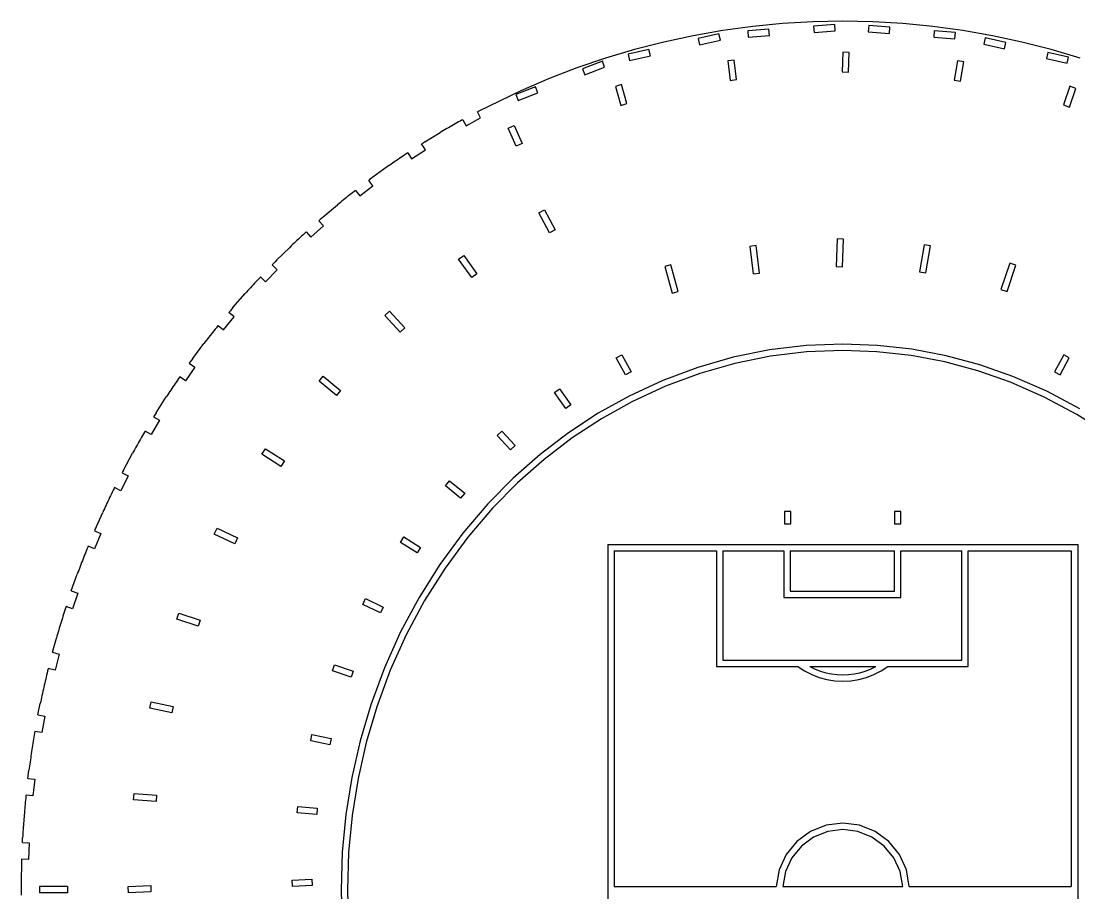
# Model space of a CAD drawing. Extents: x -27280 to 27280, y -16671 to 16671.
# Drawn here: x -27195 to -21211, y -11780 to -6853 of the extents above; entities that cross this region are included whole.
import ezdxf

# ---------------------------------------------------------------- set-up
doc = ezdxf.new("R2010")
doc.units = 0
doc.header["$MEASUREMENT"] = 0
doc.layers.get('0').update_dxf_attribs({"linetype": 'CONTINUOUS'})

msp = doc.modelspace()

# ---------------------------------------------------------------- linework, layer by layer
for p, q in [((-22886.9, -6865.7), (-23056.4, -6882.1)), ((-22716.9, -6855.8), (-22886.9, -6865.7)), ((-22546.7, -6852.5), (-22716.9, -6855.8)), ((-22592.1, -6871.5), (-22711.8, -6880.1)), ((-22711.8, -6880.1), (-22709.2, -6916)), ((-22589.5, -6907.4), (-22592.1, -6871.5)), ((-22376.6, -6855.8), (-22546.7, -6852.5)), ((-22400.1, -6877.4), (-22402.9, -6913.3)), ((-22280.5, -6886.8), (-22400.1, -6877.4)), ((-22206.6, -6865.7), (-22376.6, -6855.8)), ((-22037.1, -6882.1), (-22206.6, -6865.7)), ((-23393.1, -6934.6), (-23559.9, -6970.6)), ((-23225.2, -6905.1), (-23393.1, -6934.6)), ((-23247.2, -6924.7), (-23364.4, -6950.9)), ((-23239.4, -6959.8), (-23247.2, -6924.7)), ((-23056.4, -6882.1), (-23225.2, -6905.1)), ((-22964.6, -6898.1), (-23084.3, -6906.6)), ((-23084.3, -6906.6), (-23081.8, -6942.5)), ((-23081.8, -6942.5), (-22962.1, -6934)), ((-22962.1, -6934), (-22964.6, -6898.1)), ((-22709.2, -6916), (-22589.5, -6907.4)), ((-22402.9, -6913.3), (-22283.3, -6922.7)), ((-22283.3, -6922.7), (-22280.5, -6886.8)), ((-21868.3, -6905.1), (-22037.1, -6882.1)), ((-22029.6, -6906.5), (-22032.4, -6942.4)), ((-21910, -6915.9), (-22029.6, -6906.5)), ((-21912.8, -6951.8), (-21910, -6915.9)), ((-21700.4, -6934.6), (-21868.3, -6905.1)), ((-21533.6, -6970.6), (-21700.4, -6934.6)), ((-23559.9, -6970.6), (-23725.3, -7013)), ((-23364.4, -6950.9), (-23356.5, -6986)), ((-23356.5, -6986), (-23239.4, -6959.8)), ((-22032.4, -6942.4), (-21912.8, -6951.8)), ((-21740.8, -6946.9), (-21748.9, -6982)), ((-21748.9, -6982), (-21632, -7009)), ((-21623.9, -6973.9), (-21740.8, -6946.9)), ((-21632, -7009), (-21623.9, -6973.9)), ((-21368.2, -7013), (-21533.6, -6970.6)), ((-23725.3, -7013), (-23889.1, -7061.7)), ((-23643.2, -7013.2), (-23760.4, -7039.4)), ((-23760.4, -7039.4), (-23752.5, -7074.5)), ((-23752.5, -7074.5), (-23635.4, -7048.3)), ((-23635.4, -7048.3), (-23643.2, -7013.2)), ((-22547.1, -7027.8), (-22550.5, -7139.1)), ((-22511.1, -7028.9), (-22547.1, -7027.8)), ((-22514.5, -7140.2), (-22511.1, -7028.9)), ((-21386.1, -7028.8), (-21394.2, -7063.9)), ((-21269.2, -7055.8), (-21386.1, -7028.8)), ((-21204.4, -7061.7), (-21368.2, -7013)), ((-21277.3, -7090.8), (-21269.2, -7055.8)), ((-24051.1, -7116.8), (-24211.2, -7178.1)), ((-23889.1, -7061.7), (-24051.1, -7116.8)), ((-23906.9, -7079.1), (-24018.9, -7122.2)), ((-24006, -7155.8), (-23894, -7112.7)), ((-23894, -7112.7), (-23906.9, -7079.1)), ((-23161.4, -7072.3), (-23197.1, -7076.5)), ((-23197.1, -7076.5), (-23183.9, -7187.1)), ((-23148.2, -7182.8), (-23161.4, -7072.3)), ((-21897.3, -7076.5), (-21917.2, -7186.1)), ((-21861.9, -7082.9), (-21897.3, -7076.5)), ((-21881.7, -7192.5), (-21861.9, -7082.9)), ((-21394.2, -7063.9), (-21277.3, -7090.8)), ((-24211.2, -7178.1), (-24368.9, -7245.5)), ((-24018.9, -7122.2), (-24006, -7155.8)), ((-22550.5, -7139.1), (-22514.5, -7140.2)), ((-24284.5, -7224.5), (-24396.5, -7267.6)), ((-24271.5, -7258.1), (-24284.5, -7224.5)), ((-23797.7, -7211.4), (-23832.4, -7220.9)), ((-23832.4, -7220.9), (-23803, -7328.3)), ((-23768.3, -7318.8), (-23797.7, -7211.4)), ((-23183.9, -7187.1), (-23148.2, -7182.8)), ((-21917.2, -7186.1), (-21881.7, -7192.5)), ((-21262, -7220.7), (-21297.8, -7326.1)), ((-21263.8, -7337.7), (-21227.9, -7232.3)), ((-21227.9, -7232.3), (-21262, -7220.7)), ((-24368.9, -7245.5), (-24605.2, -7360.3)), ((-24396.5, -7267.6), (-24383.5, -7301.2)), ((-24383.5, -7301.2), (-24271.5, -7258.1)), ((-23803, -7328.3), (-23768.3, -7318.8)), ((-21297.8, -7326.1), (-21263.8, -7337.7)), ((-24710.6, -7417), (-24720.2, -7422.3)), ((-24701.1, -7411.8), (-24710.6, -7417)), ((-24696.8, -7409.4), (-24701.1, -7411.8)), ((-24696.8, -7409.4), (-24678.1, -7444.1)), ((-24678.1, -7444.1), (-24595.4, -7399.3)), ((-24605.2, -7360.3), (-24614, -7364.9)), ((-24595.4, -7399.3), (-24614, -7364.9)), ((-24814.6, -7476.6), (-24824, -7482.2)), ((-24805.3, -7471.1), (-24814.6, -7476.6)), ((-24795.8, -7465.6), (-24805.3, -7471.1)), ((-24786.4, -7460.1), (-24795.8, -7465.6)), ((-24777, -7454.6), (-24786.4, -7460.1)), ((-24767.6, -7449.2), (-24777, -7454.6)), ((-24758.1, -7443.8), (-24767.6, -7449.2)), ((-24748.6, -7438.4), (-24758.1, -7443.8)), ((-24739.2, -7433), (-24748.6, -7438.4)), ((-24729.7, -7427.7), (-24739.2, -7433)), ((-24720.2, -7422.3), (-24729.7, -7427.7)), ((-24439, -7457), (-24406, -7442.5)), ((-24394.2, -7558.9), (-24439, -7457)), ((-24406, -7442.5), (-24361.2, -7544.4)), ((-24911.5, -7535.4), (-24920.8, -7541.2)), ((-24911.5, -7535.4), (-24824, -7482.2)), ((-25008, -7597.4), (-25012.9, -7600.6)), ((-25008, -7597.4), (-24986.5, -7630.4)), ((-24986.5, -7630.4), (-24907.7, -7579.2)), ((-24920.8, -7541.2), (-24929, -7546.4)), ((-24907.7, -7579.2), (-24929, -7546.4)), ((-24361.2, -7544.4), (-24394.2, -7558.9)), ((-25094.7, -7656), (-25103.7, -7662.2)), ((-25085.7, -7649.7), (-25094.7, -7656)), ((-25076.6, -7643.5), (-25085.7, -7649.7)), ((-25067.6, -7637.3), (-25076.6, -7643.5)), ((-25058.5, -7631.1), (-25067.6, -7637.3)), ((-25049.4, -7625), (-25058.5, -7631.1)), ((-25040.3, -7618.9), (-25049.4, -7625)), ((-25031.2, -7612.8), (-25040.3, -7618.9)), ((-25022, -7606.7), (-25031.2, -7612.8)), ((-25012.9, -7600.6), (-25022, -7606.7)), ((-25121.7, -7674.8), (-25205.4, -7735.1)), ((-25112.7, -7668.5), (-25121.7, -7674.8)), ((-25103.7, -7662.2), (-25112.7, -7668.5)), ((-25223.2, -7748.2), (-25228.6, -7752.2)), ((-25204.8, -7783.3), (-25228.6, -7752.2)), ((-25214.3, -7741.6), (-25223.2, -7748.2)), ((-25205.4, -7735.1), (-25214.3, -7741.6)), ((-25337.1, -7835.7), (-25345.7, -7842.6)), ((-25328.4, -7828.8), (-25337.1, -7835.7)), ((-25319.7, -7822), (-25328.4, -7828.8)), ((-25311, -7815.2), (-25319.7, -7822)), ((-25303.4, -7809.2), (-25311, -7815.2)), ((-25303.4, -7809.2), (-25279.4, -7840.5)), ((-25279.4, -7840.5), (-25204.8, -7783.3)), ((-25485.4, -7958.3), (-25405.9, -7891.3)), ((-25397.4, -7884.3), (-25405.9, -7891.3)), ((-25388.8, -7877.3), (-25397.4, -7884.3)), ((-25380.2, -7870.3), (-25388.8, -7877.3)), ((-25371.6, -7863.3), (-25380.2, -7870.3)), ((-25363, -7856.4), (-25371.6, -7863.3)), ((-25354.4, -7849.5), (-25363, -7856.4)), ((-25345.7, -7842.6), (-25354.4, -7849.5)), ((-24265.8, -7935.6), (-24234, -7918.6)), ((-24205.7, -8048), (-24265.8, -7935.6)), ((-24234, -7918.6), (-24174, -8031.1)), ((-25555, -8072.7), (-25485.1, -8009.9)), ((-25510.6, -7980.2), (-25511.3, -7980.8)), ((-25485.1, -8009.9), (-25511.3, -7980.8)), ((-25502.2, -7972.9), (-25510.6, -7980.2)), ((-25493.8, -7965.6), (-25502.2, -7972.9)), ((-25485.4, -7958.3), (-25493.8, -7965.6)), ((-25610, -8069.6), (-25618.2, -8077.2)), ((-25601.8, -8062.1), (-25610, -8069.6)), ((-25593.6, -8054.5), (-25601.8, -8062.1)), ((-25585.4, -8047), (-25593.6, -8054.5)), ((-25581.4, -8043.4), (-25585.4, -8047)), ((-25581.4, -8043.4), (-25555, -8072.7)), ((-24174, -8031.1), (-24205.7, -8048)), ((-25749.6, -8204.3), (-25674.9, -8130.9)), ((-25666.8, -8123.1), (-25674.9, -8130.9)), ((-25658.8, -8115.4), (-25666.8, -8123.1)), ((-25650.7, -8107.7), (-25658.8, -8115.4)), ((-25642.6, -8100.1), (-25650.7, -8107.7)), ((-25634.4, -8092.4), (-25642.6, -8100.1)), ((-25626.3, -8084.8), (-25634.4, -8092.4)), ((-25618.2, -8077.2), (-25626.3, -8084.8)), ((-23036, -8121.2), (-23071.8, -8125.5)), ((-23071.8, -8125.5), (-23053.2, -8280.4)), ((-23017.5, -8276.1), (-23036, -8121.2)), ((-22579.3, -8083.7), (-22584, -8239.7)), ((-22543.3, -8084.8), (-22579.3, -8083.7)), ((-22548.1, -8240.8), (-22543.3, -8084.8)), ((-22085.6, -8116), (-22113.4, -8269.5)), ((-22050.1, -8122.4), (-22085.6, -8116)), ((-22077.9, -8275.9), (-22050.1, -8122.4)), ((-24720.2, -8197.5), (-24691, -8176.5)), ((-24691, -8176.5), (-24616.6, -8280)), ((-25773.3, -8228.3), (-25775.5, -8230.5)), ((-25747.2, -8257.5), (-25775.5, -8230.5)), ((-25765.4, -8220.3), (-25773.3, -8228.3)), ((-25757.6, -8212.3), (-25765.4, -8220.3)), ((-25749.6, -8204.3), (-25757.6, -8212.3)), ((-24645.9, -8301), (-24720.2, -8197.5)), ((-23518.6, -8230.3), (-23553.3, -8239.8)), ((-23553.3, -8239.8), (-23512.1, -8390.3)), ((-23477.4, -8380.8), (-23518.6, -8230.3)), ((-22584, -8239.7), (-22548.1, -8240.8)), ((-21601.8, -8221), (-21652, -8368.7)), ((-21617.9, -8380.3), (-21567.7, -8232.6)), ((-21567.7, -8232.6), (-21601.8, -8221)), ((-25851, -8309.3), (-25858.7, -8317.5)), ((-25843.3, -8301.1), (-25851, -8309.3)), ((-25840.6, -8298.2), (-25843.3, -8301.1)), ((-25840.6, -8298.2), (-25812.1, -8325.5)), ((-25812.1, -8325.5), (-25747.2, -8257.5)), ((-24616.6, -8280), (-24645.9, -8301)), ((-23053.2, -8280.4), (-23017.5, -8276.1)), ((-22113.4, -8269.5), (-22077.9, -8275.9)), ((-25911.9, -8375.6), (-25919.4, -8383.9)), ((-25904.4, -8367.2), (-25911.9, -8375.6)), ((-25896.8, -8358.9), (-25904.4, -8367.2)), ((-25889.2, -8350.6), (-25896.8, -8358.9)), ((-25881.6, -8342.3), (-25889.2, -8350.6)), ((-25874, -8334), (-25881.6, -8342.3)), ((-25866.4, -8325.8), (-25874, -8334)), ((-25858.7, -8317.5), (-25866.4, -8325.8)), ((-21652, -8368.7), (-21617.9, -8380.3)), ((-25996.5, -8471.9), (-25926.9, -8392.3)), ((-25919.4, -8383.9), (-25926.9, -8392.3)), ((-23512.1, -8390.3), (-23477.4, -8380.8)), ((-26011.1, -8489.1), (-26018.4, -8497.8)), ((-26003.8, -8480.5), (-26011.1, -8489.1)), ((-25996.5, -8471.9), (-26003.8, -8480.5)), ((-25136.9, -8516.5), (-25110.6, -8491.9)), ((-25110.6, -8491.9), (-25023.5, -8585)), ((-26049.3, -8597), (-25989.6, -8524.3)), ((-26018.4, -8497.8), (-26019.9, -8499.5)), ((-25989.6, -8524.3), (-26019.9, -8499.5)), ((-25049.8, -8609.6), (-25136.9, -8516.5)), ((-26111.6, -8611.8), (-26118.6, -8620.7)), ((-26104.6, -8602.9), (-26111.6, -8611.8)), ((-26097.5, -8594), (-26104.6, -8602.9)), ((-26090.4, -8585.2), (-26097.5, -8594)), ((-26083.3, -8576.4), (-26090.4, -8585.2)), ((-26079.8, -8572), (-26083.3, -8576.4)), ((-26079.8, -8572), (-26049.3, -8597)), ((-25023.5, -8585), (-25049.8, -8609.6)), ((-26224.2, -8759.7), (-26160.4, -8674.4)), ((-26153.5, -8665.4), (-26160.4, -8674.4)), ((-26146.5, -8656.4), (-26153.5, -8665.4)), ((-26139.6, -8647.5), (-26146.5, -8656.4)), ((-26132.6, -8638.5), (-26139.6, -8647.5)), ((-26125.6, -8629.6), (-26132.6, -8638.5)), ((-26118.6, -8620.7), (-26125.6, -8629.6)), ((-22961.6, -8710.8), (-23166.2, -8752)), ((-22754.7, -8685.9), (-22961.6, -8710.8)), ((-22751.9, -8721.8), (-22955.9, -8746.3)), ((-22546.7, -8677.6), (-22754.7, -8685.9)), ((-22546.7, -8713.6), (-22751.9, -8721.8)), ((-22350.6, -8685), (-22546.7, -8677.6)), ((-22353.3, -8720.9), (-22546.7, -8713.6)), ((-22160.8, -8742.7), (-22353.3, -8720.9)), ((-22155.4, -8707.1), (-22350.6, -8685)), ((-21962.1, -8743.8), (-22155.4, -8707.1)), ((-26237.7, -8778.2), (-26243.4, -8786.2)), ((-26243.4, -8786.2), (-26211.4, -8808.7)), ((-26231, -8768.9), (-26237.7, -8778.2)), ((-26224.2, -8759.7), (-26231, -8768.9)), ((-23827.9, -8754.8), (-23796.1, -8737.8)), ((-23775.7, -8852.4), (-23827.9, -8754.8)), ((-23796.1, -8737.8), (-23744, -8835.4)), ((-23166.2, -8752), (-23367.5, -8809.4)), ((-23157.7, -8787), (-23356.3, -8843.6)), ((-22955.9, -8746.3), (-23157.7, -8787)), ((-21970.2, -8778.9), (-22160.8, -8742.7)), ((-21782.3, -8829.3), (-21970.2, -8778.9)), ((-21771.6, -8794.9), (-21962.1, -8743.8)), ((-21584.8, -8860.2), (-21771.6, -8794.9)), ((-21297.3, -8737.8), (-21349.5, -8835.4)), ((-21317.7, -8852.4), (-21265.6, -8754.8)), ((-21265.6, -8754.8), (-21297.3, -8737.8)), ((-26211.4, -8808.7), (-26265.4, -8885.6)), ((-23744, -8835.4), (-23775.7, -8852.4)), ((-23367.5, -8809.4), (-23564.4, -8882.7)), ((-23356.3, -8843.6), (-23550.5, -8915.9)), ((-21598, -8893.7), (-21782.3, -8829.3)), ((-21349.5, -8835.4), (-21317.7, -8852.4)), ((-26329.3, -8909.1), (-26335.7, -8918.6)), ((-26322.9, -8899.7), (-26329.3, -8909.1)), ((-26316.5, -8890.2), (-26322.9, -8899.7)), ((-26310.1, -8880.8), (-26316.5, -8890.2)), ((-26303.6, -8871.4), (-26310.1, -8880.8)), ((-26297.7, -8862.9), (-26303.6, -8871.4)), ((-26265.4, -8885.6), (-26297.7, -8862.9)), ((-25509.4, -8886.5), (-25486.5, -8858.7)), ((-25411.2, -8967.7), (-25509.4, -8886.5)), ((-25486.5, -8858.7), (-25388.2, -8940)), ((-23564.4, -8882.7), (-23755.7, -8971.4)), ((-21407.5, -8976.9), (-21598, -8893.7)), ((-21391.8, -8944.5), (-21584.8, -8860.2)), ((-26367.4, -8966.2), (-26373.6, -8975.8)), ((-26361.1, -8956.7), (-26367.4, -8966.2)), ((-26354.8, -8947.1), (-26361.1, -8956.7)), ((-26348.5, -8937.6), (-26354.8, -8947.1)), ((-26342.1, -8928.1), (-26348.5, -8937.6)), ((-26335.7, -8918.6), (-26342.1, -8928.1)), ((-25388.2, -8940), (-25411.2, -8967.7)), ((-24178.5, -8952), (-24149.2, -8931)), ((-24113.9, -9041.9), (-24178.5, -8952)), ((-24149.2, -8931), (-24084.7, -9020.9)), ((-23755.7, -8971.4), (-23930.2, -9068.9)), ((-23550.5, -8915.9), (-23739.3, -9003.5)), ((-21205, -9044.1), (-21391.8, -8944.5)), ((-26431.4, -9066.4), (-26373.6, -8975.8)), ((-24084.7, -9020.9), (-24113.9, -9041.9)), ((-23739.3, -9003.5), (-23911.6, -9099.7)), ((-21223.1, -9075.2), (-21407.5, -8976.9)), ((-26443.5, -9086), (-26445.1, -9088.6)), ((-26445.1, -9088.6), (-26411.5, -9108.7)), ((-26437.4, -9076.2), (-26443.5, -9086)), ((-26431.4, -9066.4), (-26437.4, -9076.2)), ((-23930.2, -9068.9), (-24098.1, -9179.1)), ((-21045.8, -9187.8), (-21223.1, -9075.2)), ((-26411.5, -9108.7), (-26459.7, -9189.4)), ((-23911.6, -9099.7), (-24077.3, -9208.5)), ((-26514.2, -9204.6), (-26519.9, -9214.5)), ((-26508.4, -9194.6), (-26514.2, -9204.6)), ((-26502.6, -9184.6), (-26508.4, -9194.6)), ((-26496.8, -9174.7), (-26502.6, -9184.6)), ((-26493.6, -9169.2), (-26496.8, -9174.7)), ((-26459.7, -9189.4), (-26493.6, -9169.2)), ((-24502.2, -9194.7), (-24475.9, -9170.1)), ((-24426.6, -9275.5), (-24502.2, -9194.7)), ((-24475.9, -9170.1), (-24400.3, -9250.9)), ((-24098.1, -9179.1), (-24258.6, -9301.8)), ((-24077.3, -9208.5), (-24235.7, -9329.6)), ((-26548.3, -9264.6), (-26554, -9274.7)), ((-26542.7, -9254.6), (-26548.3, -9264.6)), ((-26537, -9244.6), (-26542.7, -9254.6)), ((-26531.4, -9234.5), (-26537, -9244.6)), ((-26525.7, -9224.5), (-26531.4, -9234.5)), ((-26519.9, -9214.5), (-26525.7, -9224.5)), ((-25832.5, -9300.6), (-25813.2, -9270.2)), ((-25813.2, -9270.2), (-25705.6, -9338.5)), ((-24400.3, -9250.9), (-24426.6, -9275.5)), ((-26616.3, -9390.3), (-26565.1, -9294.9)), ((-26559.5, -9284.8), (-26565.1, -9294.9)), ((-26554, -9274.7), (-26559.5, -9284.8)), ((-25724.9, -9368.9), (-25832.5, -9300.6)), ((-24258.6, -9301.8), (-24410.8, -9436.1)), ((-24235.7, -9329.6), (-24386.1, -9462.3)), ((-26616.3, -9390.3), (-26621.6, -9400.5)), ((-25705.6, -9338.5), (-25724.9, -9368.9)), ((-26589, -9422.7), (-26631.2, -9506.7)), ((-26621.6, -9400.5), (-26624, -9405.1)), ((-26624, -9405.1), (-26589, -9422.7)), ((-24793.6, -9478.5), (-24770.7, -9450.7)), ((-24770.7, -9450.7), (-24685.4, -9521.2)), ((-24410.8, -9436.1), (-24554.2, -9581.6)), ((-26673.8, -9504), (-26678.9, -9514.4)), ((-26668.7, -9493.6), (-26673.8, -9504)), ((-26666.4, -9489), (-26668.7, -9493.6)), ((-26631.2, -9506.7), (-26666.4, -9489)), ((-24708.4, -9549), (-24793.6, -9478.5)), ((-24386.1, -9462.3), (-24527.7, -9605.9)), ((-26704, -9566.7), (-26709, -9577.2)), ((-26699.1, -9556.2), (-26704, -9566.7)), ((-26694.1, -9545.7), (-26699.1, -9556.2)), ((-26689, -9535.3), (-26694.1, -9545.7)), ((-26684, -9524.8), (-26689, -9535.3)), ((-26678.9, -9514.4), (-26684, -9524.8)), ((-24685.4, -9521.2), (-24708.4, -9549)), ((-26777.6, -9729.5), (-26733.4, -9629.8)), ((-26728.6, -9619.3), (-26733.4, -9629.8)), ((-26723.7, -9608.7), (-26728.6, -9619.3)), ((-26718.8, -9598.2), (-26723.7, -9608.7)), ((-26713.9, -9587.7), (-26718.8, -9598.2)), ((-26709, -9577.2), (-26713.9, -9587.7)), ((-24554.2, -9581.6), (-24695.7, -9747.2)), ((-24527.7, -9605.9), (-24667.6, -9769.6)), ((-22875.9, -9624), (-22875.9, -9694.4)), ((-22839.9, -9624), (-22875.9, -9624)), ((-22839.9, -9694.4), (-22839.9, -9624)), ((-22217.6, -9624), (-22253.6, -9624)), ((-22253.6, -9624), (-22253.6, -9694.4)), ((-22217.6, -9694.4), (-22217.6, -9624)), ((-26777.6, -9729.5), (-26779.4, -9733.7)), ((-26779.4, -9733.7), (-26743.2, -9748.7)), ((-26743.2, -9748.7), (-26779.3, -9835.6)), ((-26101.9, -9751.8), (-26086.5, -9719.2)), ((-25986.7, -9806.3), (-26101.9, -9751.8)), ((-26086.5, -9719.2), (-25971.3, -9773.8)), ((-24695.7, -9747.2), (-24825.7, -9923.6)), ((-22875.9, -9694.4), (-22839.9, -9694.4)), ((-22253.6, -9694.4), (-22217.6, -9694.4)), ((-25971.3, -9773.8), (-25986.7, -9806.3)), ((-25048.3, -9798.4), (-25029, -9768)), ((-24954.9, -9857.7), (-25048.3, -9798.4)), ((-25029, -9768), (-24935.6, -9827.3)), ((-24667.6, -9769.6), (-24796, -9943.9)), ((-23875.5, -9811), (-21218, -9811)), ((-23875.5, -9811), (-23875.5, -13713)), ((-21218, -9811), (-21218, -13713)), ((-26835.4, -9869.6), (-26839.7, -9880.5)), ((-26831.1, -9858.8), (-26835.4, -9869.6)), ((-26826.8, -9848), (-26831.1, -9858.8)), ((-26822.5, -9837.1), (-26826.8, -9848)), ((-26818.1, -9826.3), (-26822.5, -9837.1)), ((-26815.7, -9820.4), (-26818.1, -9826.3)), ((-26779.3, -9835.6), (-26815.7, -9820.4)), ((-24935.6, -9827.3), (-24954.9, -9857.7)), ((-23839.5, -9847), (-23261.1, -9847)), ((-23839.5, -9847), (-23839.5, -11744)), ((-23261.1, -9847), (-23261.1, -10501.1)), ((-23225.1, -9847), (-23225.1, -10465.1)), ((-23225.1, -9847), (-22879.9, -9847)), ((-22879.9, -9847), (-22879.9, -10109.5)), ((-22843.9, -9847), (-22843.9, -10073.5)), ((-22843.9, -9847), (-22253.6, -9847)), ((-22253.6, -10073.5), (-22253.6, -9847)), ((-22217.6, -9847), (-21873.7, -9847)), ((-22217.6, -10109.5), (-22217.6, -9847)), ((-21873.7, -10465.1), (-21873.7, -9847)), ((-21837.7, -10501.1), (-21837.7, -9847)), ((-21837.7, -9847), (-21254, -9847)), ((-21254, -9847), (-21254, -11744)), ((-26856.6, -9924), (-26860.8, -9935)), ((-26852.4, -9913.1), (-26856.6, -9924)), ((-26848.2, -9902.3), (-26852.4, -9913.1)), ((-26844, -9891.4), (-26848.2, -9902.3)), ((-26839.7, -9880.5), (-26844, -9891.4)), ((-24825.7, -9923.6), (-24943.5, -10109.9)), ((-26910.8, -10072.7), (-26877.1, -9978.7)), ((-26873.1, -9967.8), (-26877.1, -9978.7)), ((-26869, -9956.8), (-26873.1, -9967.8)), ((-26864.9, -9945.9), (-26869, -9956.8)), ((-26860.8, -9935), (-26864.9, -9945.9)), ((-24796, -9943.9), (-24912.4, -10128)), ((-26910.8, -10072.7), (-26873.6, -10085.1)), ((-26873.6, -10085.1), (-26903.3, -10174.2)), ((-24943.5, -10109.9), (-25048.4, -10305)), ((-22879.9, -10109.5), (-22217.6, -10109.5)), ((-22843.9, -10073.5), (-22253.6, -10073.5)), ((-26943.8, -10171), (-26947.4, -10182.1)), ((-26940.8, -10161.8), (-26943.8, -10171)), ((-26903.3, -10174.2), (-26940.8, -10161.8)), ((-25262.3, -10149.2), (-25246.9, -10116.6)), ((-25162.3, -10196.5), (-25262.3, -10149.2)), ((-25246.9, -10116.6), (-25146.9, -10164)), ((-25146.9, -10164), (-25162.3, -10196.5)), ((-24912.4, -10128), (-25016.1, -10320.9)), ((-26961.5, -10226.9), (-26965, -10238.1)), ((-26958, -10215.7), (-26961.5, -10226.9)), ((-26954.5, -10204.5), (-26958, -10215.7)), ((-26950.9, -10193.3), (-26954.5, -10204.5)), ((-26947.4, -10182.1), (-26950.9, -10193.3)), ((-26314.2, -10232.7), (-26302.9, -10198.5)), ((-26302.9, -10198.5), (-26181.9, -10238.7)), ((-26978.7, -10283), (-26982, -10294.3)), ((-26975.3, -10271.8), (-26978.7, -10283)), ((-26971.9, -10260.6), (-26975.3, -10271.8)), ((-26968.5, -10249.3), (-26971.9, -10260.6)), ((-26965, -10238.1), (-26968.5, -10249.3)), ((-26193.2, -10272.9), (-26314.2, -10232.7)), ((-26181.9, -10238.7), (-26193.2, -10272.9)), ((-27017.6, -10420.1), (-26995.2, -10339.4)), ((-26991.9, -10328.1), (-26995.2, -10339.4)), ((-26988.7, -10316.8), (-26991.9, -10328.1)), ((-26985.4, -10305.6), (-26988.7, -10316.8)), ((-26982, -10294.3), (-26985.4, -10305.6)), ((-25048.4, -10305), (-25139.8, -10508)), ((-25016.1, -10320.9), (-25106.5, -10521.6)), ((-27017.6, -10420.1), (-26979.7, -10429.9)), ((-26979.7, -10429.9), (-27003, -10520.9)), ((-23225.1, -10465.1), (-21873.7, -10465.1)), ((-27044.8, -10525.6), (-27047.6, -10537)), ((-27042, -10514.2), (-27044.8, -10525.6)), ((-27041.2, -10511.1), (-27042, -10514.2)), ((-27003, -10520.9), (-27041.2, -10511.1)), ((-25432.6, -10525.3), (-25421.3, -10491.1)), ((-25327.6, -10560.1), (-25432.6, -10525.3)), ((-25421.3, -10491.1), (-25316.3, -10525.9)), ((-25316.3, -10525.9), (-25327.6, -10560.1)), ((-25139.8, -10508), (-25217.3, -10717.6)), ((-25106.5, -10521.6), (-25183.2, -10728.9)), ((-23261.1, -10501.1), (-22801.4, -10501.1)), ((-22801.4, -10501.1), (-22763.3, -10525.6)), ((-22763.3, -10525.6), (-22722.8, -10546)), ((-22733.1, -10501.1), (-22360.4, -10501.1)), ((-22733.1, -10501.1), (-22703.9, -10515)), ((-22703.9, -10515), (-22673.7, -10526.4)), ((-22673.7, -10526.4), (-22642.7, -10535.4)), ((-22450.8, -10535.4), (-22419.7, -10526.4)), ((-22419.7, -10526.4), (-22389.6, -10515)), ((-22389.6, -10515), (-22360.4, -10501.1)), ((-22370.6, -10546), (-22330.2, -10525.6)), ((-22330.2, -10525.6), (-22292.1, -10501.1)), ((-22292.1, -10501.1), (-21837.7, -10501.1)), ((-27058.6, -10582.9), (-27061.2, -10594.4)), ((-27055.9, -10571.4), (-27058.6, -10582.9)), ((-27053.1, -10560), (-27055.9, -10571.4)), ((-27050.4, -10548.5), (-27053.1, -10560)), ((-27047.6, -10537), (-27050.4, -10548.5)), ((-22722.8, -10546), (-22680.5, -10562.1)), ((-22680.5, -10562.1), (-22636.7, -10573.7)), ((-22642.7, -10535.4), (-22611.1, -10541.9)), ((-22636.7, -10573.7), (-22592, -10580.7)), ((-22611.1, -10541.9), (-22579, -10545.8)), ((-22592, -10580.7), (-22546.7, -10583.1)), ((-22579, -10545.8), (-22546.7, -10547.1)), ((-22546.7, -10547.1), (-22514.5, -10545.8)), ((-22546.7, -10583.1), (-22501.5, -10580.7)), ((-22514.5, -10545.8), (-22482.4, -10541.9)), ((-22501.5, -10580.7), (-22456.7, -10573.7)), ((-22482.4, -10541.9), (-22450.8, -10535.4)), ((-22456.7, -10573.7), (-22413, -10562.1)), ((-22413, -10562.1), (-22370.6, -10546)), ((-27071.7, -10640.4), (-27074.2, -10651.9)), ((-27069.1, -10628.9), (-27071.7, -10640.4)), ((-27066.5, -10617.4), (-27069.1, -10628.9)), ((-27063.9, -10605.9), (-27066.5, -10617.4)), ((-27061.2, -10594.4), (-27063.9, -10605.9)), ((-27099.6, -10774.3), (-27086.5, -10709.6)), ((-27084.1, -10698), (-27086.5, -10709.6)), ((-27081.7, -10686.5), (-27084.1, -10698)), ((-27079.2, -10675), (-27081.7, -10686.5)), ((-27076.7, -10663.4), (-27079.2, -10675)), ((-27074.2, -10651.9), (-27076.7, -10663.4)), ((-26467, -10735.9), (-26459.9, -10700.6)), ((-26459.9, -10700.6), (-26334.9, -10725.9)), ((-26342.1, -10761.2), (-26467, -10735.9)), ((-26334.9, -10725.9), (-26342.1, -10761.2)), ((-25217.3, -10717.6), (-25277.3, -10920.5)), ((-25183.2, -10728.9), (-25242.5, -10929.6)), ((-27099.6, -10774.3), (-27061, -10781.3)), ((-27061, -10781.3), (-27077.8, -10873.8)), ((-27120.3, -10888), (-27122.3, -10899.7)), ((-27118.3, -10876.4), (-27120.3, -10888)), ((-27116.7, -10866.7), (-27118.3, -10876.4)), ((-27077.8, -10873.8), (-27116.7, -10866.7)), ((-25556.7, -10920.5), (-25549.5, -10885.2)), ((-25549.5, -10885.2), (-25441.1, -10907.2)), ((-27130, -10946.4), (-27131.8, -10958.1)), ((-27128.1, -10934.7), (-27130, -10946.4)), ((-27126.2, -10923), (-27128.1, -10934.7)), ((-27124.3, -10911.3), (-27126.2, -10923)), ((-27122.3, -10899.7), (-27124.3, -10911.3)), ((-25448.3, -10942.5), (-25556.7, -10920.5)), ((-25441.1, -10907.2), (-25448.3, -10942.5)), ((-25277.3, -10920.5), (-25324.3, -11127.3)), ((-25242.5, -10929.6), (-25288.9, -11134.1)), ((-27139, -11004.8), (-27140.7, -11016.5)), ((-27137.2, -10993.1), (-27139, -11004.8)), ((-27135.5, -10981.4), (-27137.2, -10993.1)), ((-27133.7, -10969.7), (-27135.5, -10981.4)), ((-27131.8, -10958.1), (-27133.7, -10969.7)), ((-27147.3, -11063.4), (-27148.9, -11075.1)), ((-27145.7, -11051.7), (-27147.3, -11063.4)), ((-27144, -11040), (-27145.7, -11051.7)), ((-27142.4, -11028.3), (-27144, -11040)), ((-27140.7, -11016.5), (-27142.4, -11028.3)), ((-27156.3, -11133.4), (-27150.4, -11086.9)), ((-27148.9, -11075.1), (-27150.4, -11086.9)), ((-25324.3, -11127.3), (-25357.9, -11337.2)), ((-27156.3, -11133.4), (-27117.4, -11137.7)), ((-27117.4, -11137.7), (-27127.7, -11231.1)), ((-25288.9, -11134.1), (-25322.2, -11341.7)), ((-27168.7, -11244.2), (-27169.8, -11256)), ((-27167.5, -11232.4), (-27168.7, -11244.2)), ((-27166.9, -11226.8), (-27167.5, -11232.4)), ((-27127.7, -11231.1), (-27166.9, -11226.8)), ((-26558.5, -11253.8), (-26555.6, -11217.9)), ((-26555.6, -11217.9), (-26428.5, -11228.1)), ((-26428.5, -11228.1), (-26431.4, -11264)), ((-27174.2, -11303.2), (-27175.3, -11315)), ((-27173.2, -11291.4), (-27174.2, -11303.2)), ((-27172.1, -11279.6), (-27173.2, -11291.4)), ((-27171, -11267.8), (-27172.1, -11279.6)), ((-27169.8, -11256), (-27171, -11267.8)), ((-26431.4, -11264), (-26558.5, -11253.8)), ((-25632.6, -11328.2), (-25629.7, -11292.4)), ((-25629.7, -11292.4), (-25519.4, -11301.2)), ((-25519.4, -11301.2), (-25522.3, -11337.1)), ((-27179.2, -11362.3), (-27180.1, -11374.1)), ((-27178.2, -11350.5), (-27179.2, -11362.3)), ((-27177.3, -11338.6), (-27178.2, -11350.5)), ((-27176.3, -11326.8), (-27177.3, -11338.6)), ((-27175.3, -11315), (-27176.3, -11326.8)), ((-25522.3, -11337.1), (-25632.6, -11328.2)), ((-25357.9, -11337.2), (-25378.2, -11549.1)), ((-25322.2, -11341.7), (-25342.3, -11551.3)), ((-27183.4, -11421.4), (-27184.2, -11433.2)), ((-27182.6, -11409.6), (-27183.4, -11421.4)), ((-27181.8, -11397.7), (-27182.6, -11409.6)), ((-27180.9, -11385.9), (-27181.8, -11397.7)), ((-27180.1, -11374.1), (-27180.9, -11385.9)), ((-22641.3, -11397.5), (-22729.8, -11432.9)), ((-22546.7, -11385.5), (-22641.3, -11397.5)), ((-22546.7, -11421.5), (-22632, -11432.3)), ((-22452.2, -11397.5), (-22546.7, -11385.5)), ((-22461.5, -11432.3), (-22546.7, -11421.5)), ((-22363.7, -11432.9), (-22452.2, -11397.5)), ((-27187.7, -11495.5), (-27186.3, -11468.7)), ((-27185.6, -11456.9), (-27186.3, -11468.7)), ((-27184.9, -11445.1), (-27185.6, -11456.9)), ((-27184.2, -11433.2), (-27184.9, -11445.1)), ((-22729.8, -11432.9), (-22806.5, -11489.4)), ((-22711.8, -11464.1), (-22781.1, -11514.9)), ((-22632, -11432.3), (-22711.8, -11464.1)), ((-22381.7, -11464.1), (-22461.5, -11432.3)), ((-22312.4, -11514.9), (-22381.7, -11464.1)), ((-22287, -11489.4), (-22363.7, -11432.9)), ((-27187.7, -11495.5), (-27148.6, -11497.1)), ((-27148.6, -11497.1), (-27152.3, -11591)), ((-22806.5, -11489.4), (-22866.6, -11563.4)), ((-22781.1, -11514.9), (-22835.4, -11581.4)), ((-22258, -11581.4), (-22312.4, -11514.9)), ((-22226.8, -11563.4), (-22287, -11489.4)), ((-27191.9, -11594.9), (-27192.4, -11610.1)), ((-27191.7, -11589.5), (-27191.9, -11594.9)), ((-27152.3, -11591), (-27191.7, -11589.5)), ((-25378.2, -11549.1), (-25385, -11762)), ((-25342.3, -11551.3), (-25349, -11762)), ((-22866.6, -11563.4), (-22906.2, -11650.1)), ((-22835.4, -11581.4), (-22871.4, -11659.4)), ((-22222, -11659.4), (-22258, -11581.4)), ((-22187.2, -11650.1), (-22226.8, -11563.4)), ((-27193.5, -11655.7), (-27193.8, -11670.8)), ((-27193.2, -11640.5), (-27193.5, -11655.7)), ((-27192.8, -11625.3), (-27193.2, -11640.5)), ((-27192.4, -11610.1), (-27192.8, -11625.3)), ((-22906.2, -11650.1), (-22922.8, -11744)), ((-22871.4, -11659.4), (-22886.8, -11744)), ((-22206.7, -11744), (-22222, -11659.4)), ((-22170.7, -11744), (-22187.2, -11650.1)), ((-27194.4, -11716.4), (-27194.5, -11731.6)), ((-27194.2, -11701.2), (-27194.4, -11716.4)), ((-27194, -11686), (-27194.2, -11701.2)), ((-27193.8, -11670.8), (-27194, -11686)), ((-25660.9, -11707.2), (-25550.3, -11702.9)), ((-25659.5, -11743.1), (-25660.9, -11707.2)), ((-25550.3, -11702.9), (-25549, -11738.9)), ((-27194.5, -11731.6), (-27194.6, -11746.8)), ((-27194.6, -11746.8), (-27194.6, -11762)), ((-27194.6, -11762), (-27194.6, -11777.1)), ((-27194.6, -11777.1), (-27194.5, -11792.3)), ((-27090.3, -11743.1), (-27090.3, -11779.1)), ((-26933, -11743.1), (-27090.3, -11743.1)), ((-26933, -11779.1), (-27090.3, -11779.1)), ((-26933, -11743.1), (-26933, -11779.1)), ((-26589.1, -11743.1), (-26461.7, -11738.1)), ((-26587.7, -11779), (-26589.1, -11743.1)), ((-26460.3, -11774.1), (-26587.7, -11779)), ((-26461.7, -11738.1), (-26460.3, -11774.1)), ((-25549, -11738.9), (-25659.5, -11743.1)), ((-25385, -11762), (-25377.4, -11987.7)), ((-25349, -11762), (-25341.5, -11985.3)), ((-23839.5, -11744), (-22922.8, -11744)), ((-22886.8, -11744), (-22206.7, -11744)), ((-22170.7, -11744), (-21254, -11744))]:
    msp.add_line(p, q)

doc.saveas('drawing.dxf')
